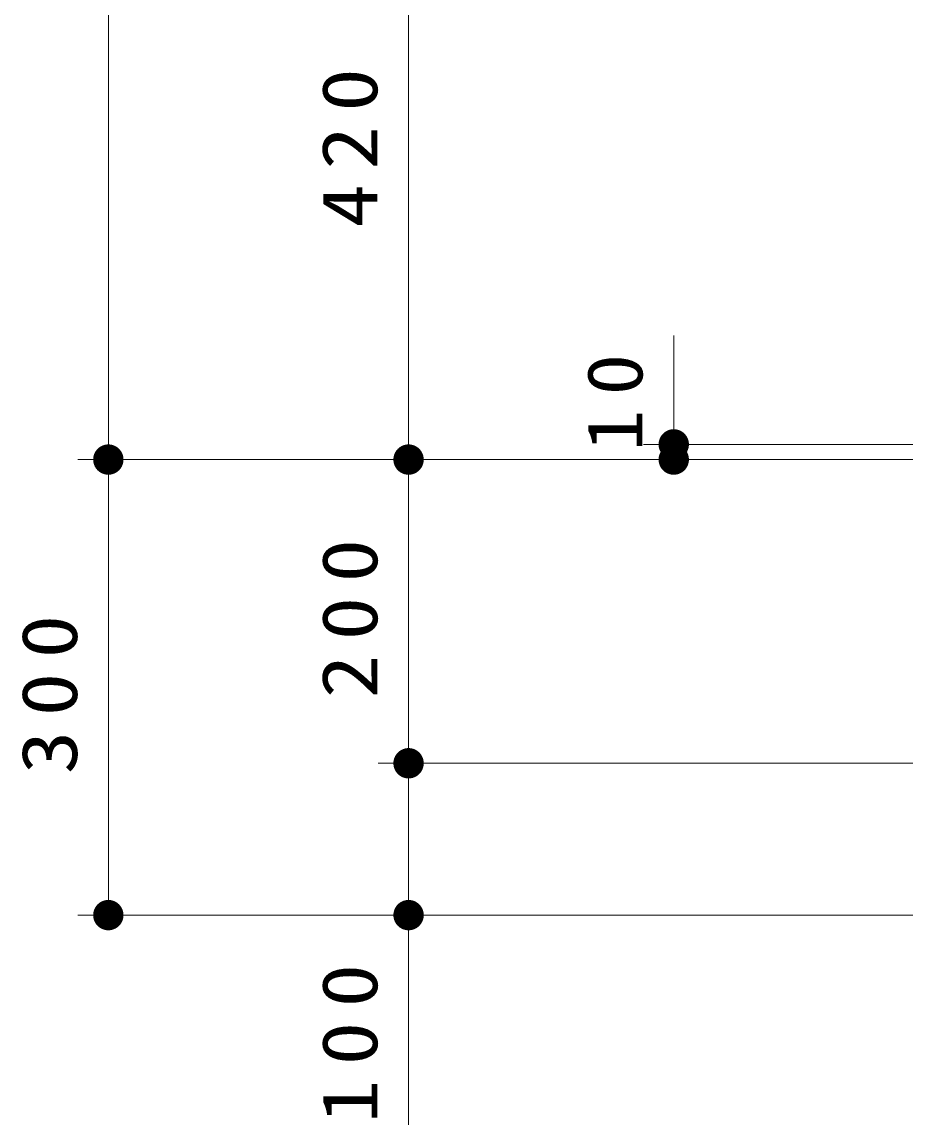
# Model space of a CAD drawing. Units: millimetres on the paper, scale 1:20. Extents: x -365 to 12, y -40 to 257.
# Drawn here: x -165.5 to -136.17, y 77.23 to 113.55 of the extents above; entities that cross this region are included whole.
import ezdxf

# ---------------------------------------------------------------- set-up
doc = ezdxf.new("R2010")
doc.units = ezdxf.units.MM
doc.layers.add('CLASS1', color=7, linetype='Continuous', lineweight=25)
doc.styles.add('ＭＳ ゴシック', font='')
doc.styles.get('ＭＳ ゴシック').set_extended_font_data('MS Gothic')

# ---------------------------------------------------------------- blocks, each defined once
blk = doc.blocks.new('filled_dot')
at = {"color": 0, "linetype": 'Continuous', "lineweight": -2, "const_width": 1.25}
blk.add_lwpolyline([(-0.625, 0, 1), (0.625, 0, 1)], format="xyb", close=True, dxfattribs=at)

msp = doc.modelspace()

# ---------------------------------------------------------------- linework, layer by layer
at = {"layer": 'CLASS1', "lineweight": 13}
for p, q in [((-162.664, 99.143), (-162.664, 136.643)), ((-152.779, 99.143), (-152.779, 120.143)), ((-144.048, 99.143), (-144.048, 103.223)), ((-136.173, 99.643), (-145.048, 99.643)), ((-136.173, 99.143), (-163.664, 99.143)), ((-162.664, 84.143), (-162.664, 99.143)), ((-136.173, 99.143), (-153.779, 99.143)), ((-152.779, 89.143), (-152.779, 99.143)), ((-136.173, 89.143), (-153.779, 89.143)), ((-152.779, 77.234), (-152.779, 89.143)), ((-136.173, 84.143), (-163.664, 84.143)), ((-136.173, 84.143), (-153.779, 84.143))]:
    msp.add_line(p, q, dxfattribs=at)

# ---------------------------------------------------------------- block references
at = {"layer": 'CLASS1', "lineweight": 13, "xscale": 0.4, "yscale": 0.4}
for p, rotation in [((-144.048, 99.643), 270), ((-162.664, 99.143), 90), ((-162.664, 99.143), 270), ((-152.779, 99.143), 90), ((-152.779, 99.143), 270), ((-144.048, 99.143), 90), ((-152.779, 89.143), 90), ((-152.779, 89.143), 270), ((-162.664, 84.143), 90), ((-152.779, 84.143), 90)]:
    msp.add_blockref('filled_dot', p, dxfattribs=dict(at, rotation=rotation))

# ---------------------------------------------------------------- texts
at = {"layer": 'CLASS1', "char_height": 1.833, "attachment_point": 8, "rotation": 90, "style": 'ＭＳ ゴシック'}
for s, insert in [('\\T1.33;\\W1.15;420', (-153.779, 109.643)), ('\\T1.34;\\W1.1;10', (-145.048, 101.255)), ('\\T1.33;\\W1.15;200', (-153.779, 94.143)), ('\\T1.33;\\W1.15;300', (-163.664, 91.643)), ('\\T1.33;\\W1.15;100', (-153.779, 80.15))]:
    msp.add_mtext(s, dxfattribs=dict(at, insert=insert))

doc.saveas('drawing.dxf')
